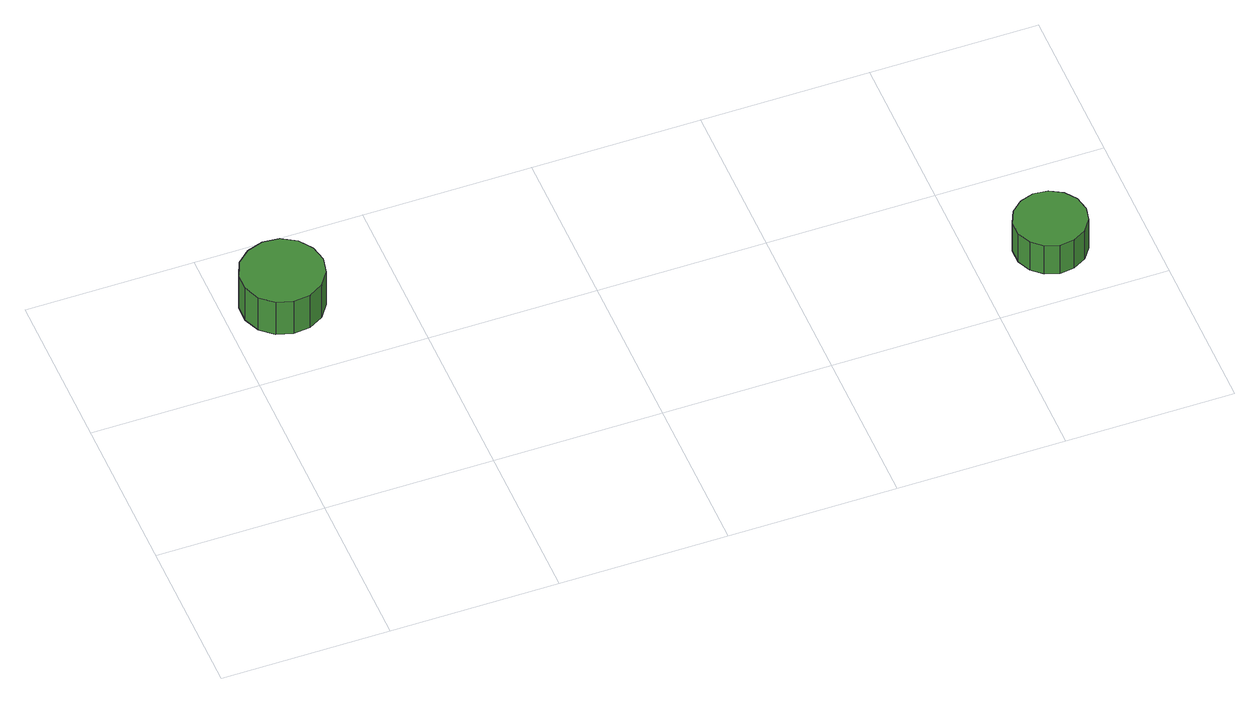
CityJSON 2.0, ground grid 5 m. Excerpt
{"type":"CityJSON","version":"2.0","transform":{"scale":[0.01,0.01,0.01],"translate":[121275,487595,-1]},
"CityObjects":{
"tree1":{"type":"SolitaryVegetationObject","attributes":{"function":"something"},"geometry":[{"type":"MultiSurface","lod":"1","boundaries":[[[0,1,2,3,4,5,6,7,8,9,10,11,12,13,14]],[[15,16,17,18,19,20,21,22,23,24,25,26,27,28,29]],[[0,29,28,1]],[[1,28,27,2]],[[2,27,26,3]],[[3,26,25,4]],[[4,25,24,5]],[[5,24,23,6]],[[6,23,22,7]],[[7,22,21,8]],[[8,21,20,9]],[[9,20,19,10]],[[10,19,18,11]],[[11,18,17,12]],[[12,17,16,13]],[[13,16,15,14]],[[14,15,29,0]]]}]},
"tree2":{"type":"SolitaryVegetationObject","attributes":{"function":"something"},"geometry":[{"type":"MultiSurface","lod":"1","boundaries":[[[30,31,32,33,34,35,36,37,38,39,40,41,42,43,44]],[[45,46,47,48,49,50,51,52,53,54,55,56,57,58,59]],[[30,59,58,31]],[[31,58,57,32]],[[32,57,56,33]],[[33,56,55,34]],[[34,55,54,35]],[[35,54,53,36]],[[36,53,52,37]],[[37,52,51,38]],[[38,51,50,39]],[[39,50,49,40]],[[40,49,48,41]],[[41,48,47,42]],[[42,47,46,43]],[[43,46,45,44]],[[44,45,59,30]]]}]}
},
"vertices":[
[294,770,190],[283,819,190],[254,860,190],[210,886,190],[159,891,190],[111,875,190],[73,842,190],[53,795,190],[53,745,190],[73,698,190],[111,664,190],[159,649,190],[210,654,190],[254,679,190],[283,720,190],[283,720,61],[254,679,61],[210,654,61],[159,649,61],[111,664,61],[73,698,61],[53,745,61],[53,795,61],[73,842,61],[111,875,61],[159,891,61],[210,886,61],[254,860,61],[283,819,61],[294,770,61],
[2331,200,178],[2322,243,178],[2296,278,178],[2257,300,178],[2214,305,178],[2172,291,178],[2139,262,178],[2121,222,178],[2121,177,178],[2139,137,178],[2172,108,178],[2214,94,178],[2257,99,178],[2296,121,178],[2322,156,178],[2322,156,66],[2296,121,66],[2257,99,66],[2214,94,66],[2172,108,66],[2139,137,66],[2121,177,66],[2121,222,66],[2139,262,66],[2172,291,66],[2214,305,66],[2257,300,66],[2296,278,66],[2322,243,66],[2331,200,66]
]}
